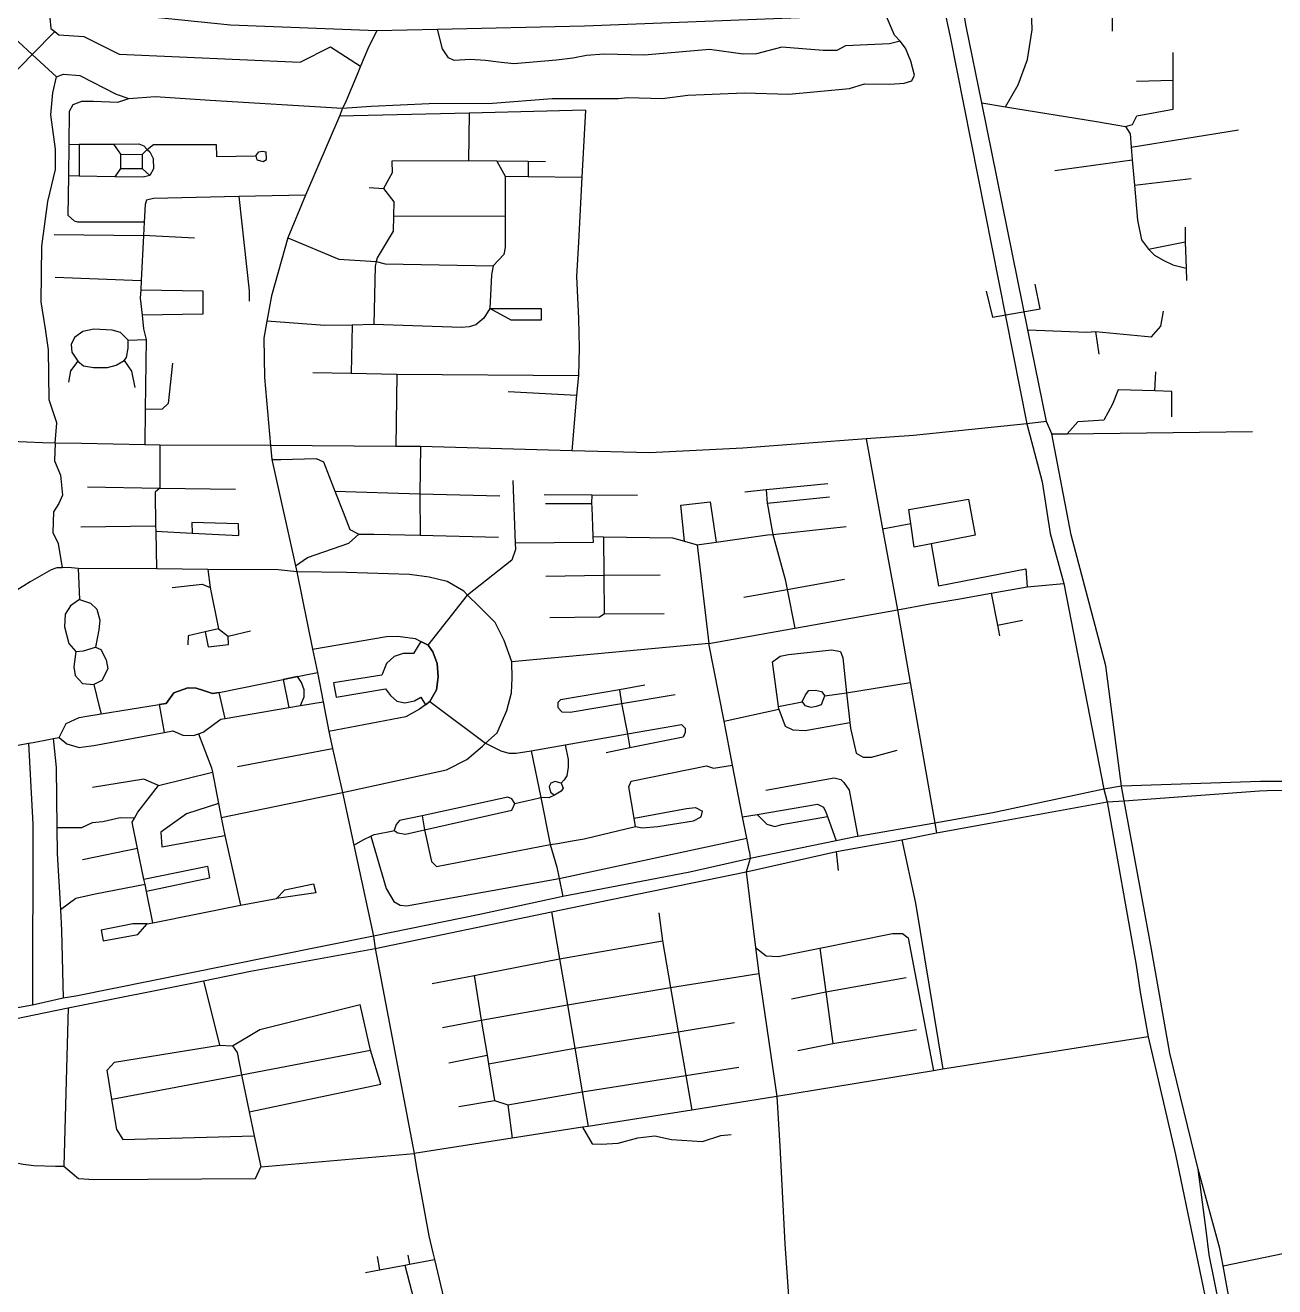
# Model space of a CAD drawing. Header units: inches. Extents: x 13372745 to 13380225, y 3541222 to 3545722.
# Drawn here: x 13376471 to 13377535, y 3543118 to 3544193 of the extents above; entities that cross this region are included whole.
import ezdxf

# ---------------------------------------------------------------- set-up
doc = ezdxf.new("R2010")
doc.units = ezdxf.units.IN
doc.header["$MEASUREMENT"] = 0

msp = doc.modelspace()

# ---------------------------------------------------------------- linework, layer by layer
for points in [[(13377016.1, 3545380.5), (13377016.6, 3545377.3), (13377021.5, 3545348.7), (13377034.6, 3545282.4), (13377050.7, 3545201.4), (13377088.3, 3545012.1), (13377091.9, 3544993.9), (13377098.5, 3544962.2), (13377157.4, 3544678.7), (13377185.9, 3544541.5), (13377189.9, 3544524.5), (13377195, 3544498.6), (13377209.9, 3544422.6), (13377227.8, 3544331.1), (13377253.6, 3544206.7), (13377258.2, 3544184.5), (13377323.8, 3543853.5), (13377337, 3543804), (13377343.9, 3543760), (13377355.3, 3543717.5), (13377389.6, 3543542.2), (13377392.3, 3543531.4)], [(13377393.3, 3544474.6), (13377401.9, 3544435.6), (13377408.4, 3544405.7), (13377414.5, 3544376.9), (13377416.1, 3544370.2), (13377416.9, 3544355.8), (13377412.5, 3544345.4), (13377396.9, 3544330), (13377395.2, 3544319.7), (13377395.7, 3544269.2), (13377396.3, 3544213.6), (13377396.5, 3544188.1)], [(13376487.8, 3544355.9), (13376491, 3544208.4), (13376492.6, 3544190.3), (13376496, 3544187.6), (13376499.5, 3544184.8), (13376520.8, 3544183.5), (13376551, 3544168.4), (13376704.9, 3544161.5), (13376731, 3544174.5), (13376756.5, 3544158.2)], [(13377305.7, 3544123.5), (13377316.6, 3544142.2), (13377324.4, 3544163.7), (13377328.3, 3544189.2), (13377327.4, 3544224.4)], [(13376483.4, 3544209.1), (13376491, 3544208.4), (13376562.3, 3544202), (13376645.8, 3544193.3), (13376770.2, 3544188.6), (13376822, 3544189.7), (13376947.1, 3544192.6), (13377203.5, 3544202.5), (13377228, 3544203.5), (13377253.6, 3544206.7), (13377269.5, 3544209)], [(13377404.5, 3543544.8), (13377391.1, 3543647.3), (13377361.6, 3543758.9), (13377353.8, 3543800.4), (13377345.3, 3543844.9), (13377340.7, 3543855.4), (13377324.8, 3543933.4), (13377285.5, 3544126.8), (13377272.2, 3544192.2), (13377269.5, 3544209)], [(13377220.6, 3544173.5), (13377215.9, 3544179.4), (13377211.1, 3544184.7), (13377203.5, 3544202.5)], [(13376453.4, 3544189.6), (13376476.8, 3544168.1), (13376497.4, 3544149.1)], [(13376496, 3544187.6), (13376476.8, 3544168.1), (13376458.6, 3544149.4)], [(13376770.2, 3544188.6), (13376762.7, 3544172.8), (13376756.5, 3544158.2), (13376753.7, 3544151.1)], [(13377215.9, 3544179.4), (13377207, 3544177.2), (13377169.6, 3544175.4), (13377162.1, 3544171.6), (13377150.5, 3544171.6), (13377115.3, 3544174.3), (13377093.6, 3544168.6), (13377082.4, 3544168.3), (13377053.6, 3544172.4), (13377037.5, 3544170.9), (13376997.9, 3544167.5), (13376963.8, 3544168.3), (13376948.9, 3544167.1), (13376937.3, 3544164.9), (13376923.4, 3544163.4), (13376887.1, 3544160), (13376874, 3544161.5), (13376862.8, 3544163), (13376849.7, 3544163.8), (13376836.3, 3544163), (13376831.4, 3544165.3), (13376826.2, 3544172.8), (13376822, 3544189.7)], [(13377228.3, 3544150.6), (13377225, 3544162.3), (13377220.6, 3544173.5)], [(13377407.9, 3544106.7), (13377413.9, 3544108.6), (13377417.7, 3544115.9), (13377448.5, 3544121.4), (13377448.5, 3544146.2), (13377448.5, 3544169.7)], [(13376496.3, 3543836.9), (13376497.9, 3543854.2), (13376491.2, 3543873.8), (13376490.7, 3543916.4), (13376488.1, 3543934.4), (13376484.5, 3543957.5), (13376485, 3544004.8), (13376490.2, 3544042.8), (13376496.8, 3544070), (13376496.8, 3544087.5), (13376492.7, 3544116.8), (13376494.3, 3544135.3), (13376497.4, 3544149.1), (13376503.5, 3544151.2), (13376517.4, 3544150.2), (13376548.2, 3544134.2), (13376559, 3544130.6), (13376581.6, 3544132.2), (13376628.3, 3544129.1), (13376741.2, 3544122.3)], [(13376741.2, 3544122.3), (13376765.6, 3544124.1), (13376814.9, 3544126.4), (13376868.8, 3544126.7), (13376919.7, 3544130.5), (13376975.8, 3544130.5), (13376984, 3544131.6), (13377013.2, 3544130.5), (13377035.3, 3544133.5), (13377083.5, 3544135.3), (13377121.3, 3544134.2), (13377172.9, 3544139.1), (13377185.6, 3544143.2), (13377207.3, 3544142.8), (13377219.3, 3544143.6), (13377226, 3544145.8), (13377228.3, 3544150.6)], [(13376753.7, 3544151.1), (13376743.3, 3544126.7)], [(13377417.3, 3544145.3), (13377448.5, 3544146.2)], [(13376572.3, 3544025.3), (13376521.9, 3544025.3), (13376515.8, 3544025.3), (13376512.8, 3544026.1), (13376507.5, 3544031), (13376507.9, 3544064.7), (13376508.3, 3544091.5), (13376508.6, 3544119.8), (13376511.6, 3544125.5), (13376519.2, 3544128.2), (13376529, 3544128.2), (13376549.8, 3544127.4), (13376559, 3544130.6)], [(13376743.3, 3544126.7), (13376741.2, 3544122.3), (13376738.4, 3544115.6), (13376709.7, 3544048.4), (13376694.4, 3544011.9), (13376680.5, 3543962.6), (13376676.7, 3543940.8), (13376674.2, 3543926.4), (13376674.7, 3543892.9), (13376679.9, 3543834.9)], [(13377285.5, 3544126.8), (13377305.7, 3544123.5), (13377383.2, 3544111), (13377407.9, 3544106.7)], [(13376948.1, 3544120.6), (13376849, 3544118.2), (13376738.4, 3544115.6)], [(13376849, 3544118.2), (13376848.3, 3544077.6)], [(13376948.1, 3544120.6), (13376945, 3544063.7), (13376942, 3544008.2), (13376940.5, 3543978.9), (13376942, 3543943.2), (13376942.7, 3543918.2), (13376942, 3543894.6), (13376940.5, 3543877.8), (13376936.3, 3543830.5)], [(13377407.9, 3544106.7), (13377411.8, 3544100.5), (13377412.7, 3544089.2), (13377413.7, 3544078.3), (13377415.6, 3544056.9), (13377418.2, 3544027), (13377421.6, 3544010.3), (13377427.6, 3544002.2), (13377432.7, 3543997.1), (13377440, 3543992.8), (13377448.1, 3543989), (13377459.6, 3543986)], [(13377412.7, 3544089.2), (13377504.1, 3544104)], [(13376508.3, 3544091.5), (13376516.9, 3544091.6), (13376546, 3544091.7), (13376567.6, 3544091.9), (13376571.8, 3544090.4), (13376574.8, 3544087.3), (13376577, 3544085.1), (13376579.7, 3544079.4), (13376580.1, 3544070.7), (13376577, 3544065), (13376571.4, 3544063.5), (13376547.2, 3544064), (13376516.9, 3544064.5), (13376507.9, 3544064.7)], [(13376516.9, 3544091.6), (13376516.9, 3544064.5)], [(13376546, 3544091.7), (13376552.1, 3544083.2), (13376552.1, 3544071.1), (13376547.2, 3544064)], [(13376552.1, 3544083.2), (13376570.6, 3544082.8), (13376574.8, 3544087.3), (13376580.1, 3544091.5), (13376633.4, 3544091.5)], [(13376633.4, 3544091.5), (13376633.8, 3544081.3), (13376667.4, 3544081.7), (13376669.7, 3544085.1), (13376672.7, 3544085.8), (13376676.1, 3544085.1)], [(13376570.6, 3544082.8), (13376570.6, 3544071.1), (13376577, 3544065)], [(13376667.4, 3544081.7), (13376668.2, 3544078.3), (13376673.4, 3544076.8), (13376676.5, 3544078.6), (13376676.1, 3544085.1)], [(13377347.7, 3544069.3), (13377413.7, 3544078.3)], [(13376552.1, 3544071.1), (13376570.6, 3544071.1)], [(13376913.9, 3544076.6), (13376899.3, 3544076.8), (13376872.6, 3544077.2), (13376848.3, 3544077.6), (13376783, 3544077.3), (13376783.4, 3544067.2), (13376776.1, 3544054)], [(13376872.6, 3544077.2), (13376879.5, 3544064.4), (13376899.3, 3544064.2), (13376945, 3544063.7)], [(13376899.3, 3544076.8), (13376899.3, 3544064.2)], [(13376879.5, 3544064.4), (13376879.5, 3544030.4), (13376879.5, 3544003.7), (13376878.5, 3543997.8), (13376869.4, 3543988), (13376868.1, 3543980.4), (13376866.7, 3543951.6), (13376861.5, 3543943.6), (13376854.5, 3543937.7), (13376849, 3543936), (13376842.4, 3543935.6), (13376767.7, 3543938.1), (13376749.3, 3543937.6), (13376726.1, 3543937.1), (13376676.7, 3543940.8)], [(13377415.6, 3544056.9), (13377463.9, 3544062.5)], [(13376709.7, 3544048.4), (13376652.8, 3544047.1), (13376580.1, 3544045.4), (13376574.2, 3544043.9), (13376573.1, 3544040.3), (13376572.3, 3544025.3), (13376571.7, 3544013.9), (13376569.6, 3543975.6), (13376569.2, 3543967.7), (13376568.8, 3543960.4), (13376570.4, 3543946), (13376571.7, 3543934.5), (13376573.9, 3543925.3), (13376573.1, 3543865.6), (13376572.8, 3543835.5)], [(13376652.8, 3544047.1), (13376661.6, 3543966.8), (13376661.6, 3543958)], [(13376763.9, 3544054.7), (13376776.1, 3544054), (13376784.8, 3544042.5), (13376784.4, 3544030.7), (13376784.1, 3544017.5), (13376770.5, 3543995), (13376769.8, 3543991.8), (13376768.8, 3543987.7), (13376767.7, 3543938.1)], [(13376784.4, 3544030.7), (13376879.5, 3544030.4)], [(13376495.5, 3544014.8), (13376571.7, 3544013.9)], [(13376615.1, 3544011.6), (13376571.7, 3544013.9)], [(13377458.8, 3544021), (13377458.8, 3544008.6), (13377459.6, 3543986), (13377460, 3543975.7)], [(13376694.4, 3544011.9), (13376737.9, 3543993.6), (13376769.8, 3543991.8), (13376777.5, 3543989.8), (13376869.4, 3543988)], [(13377427.6, 3544002.2), (13377458.8, 3544008.6)], [(13376496.3, 3543978.4), (13376569.6, 3543975.6)], [(13377289.3, 3543966.6), (13377294.6, 3543944.4), (13377335.2, 3543951.3), (13377331, 3543972.4)], [(13376569.2, 3543967.7), (13376622.2, 3543966.9), (13376622.2, 3543947), (13376570.4, 3543946)], [(13376866.7, 3543951.6), (13376910.4, 3543951.6), (13376910.4, 3543941.9), (13376884.7, 3543941.9), (13376866.7, 3543951.6)], [(13377382.3, 3543932.1), (13377430, 3543927.7), (13377438, 3543936.7), (13377440.4, 3543949.4)], [(13376558.6, 3543924.6), (13376551.9, 3543931.4), (13376544.8, 3543933.3), (13376529.4, 3543934.1), (13376520, 3543932.1), (13376512.9, 3543927), (13376510.1, 3543921.1), (13376510.5, 3543914.4), (13376515.6, 3543906.9), (13376520.4, 3543902.9), (13376529, 3543901.4), (13376540.9, 3543901.4), (13376548.4, 3543903.3), (13376555.1, 3543907.3), (13376557.1, 3543910), (13376558.6, 3543917.9), (13376558.6, 3543924.6)], [(13376749.3, 3543937.6), (13376748.6, 3543896.5)], [(13377324.8, 3543933.4), (13377375, 3543931.6), (13377382.3, 3543932.1), (13377385.2, 3543912.8)], [(13376558.6, 3543924.6), (13376573.9, 3543925.3)], [(13376515.6, 3543906.9), (13376509.3, 3543898.6), (13376507.7, 3543889.1)], [(13376555.1, 3543907.3), (13376561.4, 3543898.2), (13376564.2, 3543884.4)], [(13376596.3, 3543905.1), (13376592.7, 3543870.8), (13376587.5, 3543866), (13376573.1, 3543865.6)], [(13376715.7, 3543897.1), (13376748.6, 3543896.5), (13376787.5, 3543895.7), (13376942, 3543894.6)], [(13376787.5, 3543895.7), (13376786.5, 3543834.2)], [(13377433, 3543881.5), (13377433.8, 3543897.7)], [(13376882.3, 3543880.9), (13376940.5, 3543877.8)], [(13377447.3, 3543859.5), (13377447.3, 3543881.1), (13377433, 3543881.5), (13377401.8, 3543882.3), (13377396.8, 3543870.3), (13377389.5, 3543856.5), (13377367.2, 3543855.3), (13377358.3, 3543845)], [(13377340.7, 3543855.4), (13377323.8, 3543853.5), (13377227.5, 3543843.4), (13377187.1, 3543840.7), (13377082.1, 3543832.8), (13377002.5, 3543828.7), (13376936.3, 3543830.5), (13376807.6, 3543834.1), (13376786.5, 3543834.2), (13376679.9, 3543834.9), (13376585.6, 3543835.3), (13376572.8, 3543835.5), (13376518.8, 3543836.6), (13376496.3, 3543836.9), (13376485.5, 3543837.3)], [(13376472.2, 3543837.8), (13376465.3, 3543838), (13376448.8, 3543839.3), (13376356.8, 3543841.6), (13376239.6, 3543844.6), (13376186, 3543847.8)], [(13377345.3, 3543844.9), (13377358.3, 3543845), (13377516.2, 3543847)], [(13376485.5, 3543837.3), (13376472.2, 3543837.8)], [(13376496.3, 3543836.9), (13376495.7, 3543822), (13376501, 3543809.7), (13376502.6, 3543792.7), (13376499.5, 3543785.5), (13376495.1, 3543778.5), (13376494.4, 3543760.9), (13376498.8, 3543751.5), (13376502.4, 3543730.7)], [(13376585.6, 3543835.3), (13376585.6, 3543798.6), (13376581.5, 3543795.3), (13376581.9, 3543766.5), (13376582, 3543762), (13376582.6, 3543729.8)], [(13376679.9, 3543834.9), (13376681, 3543823.1), (13376701.1, 3543732.6), (13376702.2, 3543727.5), (13376715.4, 3543661.4), (13376719.8, 3543641.7), (13376724.5, 3543616.7), (13376729.4, 3543591.3), (13376732.6, 3543576.8), (13376741.1, 3543539.4), (13376750.8, 3543494.4), (13376767.4, 3543416.9), (13376768.9, 3543406.4)], [(13376807.6, 3543834.1), (13376807, 3543793.9), (13376807.3, 3543758.5)], [(13377187.1, 3543840.7), (13377201.1, 3543764.1), (13377213.7, 3543695)], [(13376681, 3543823.1), (13376688.7, 3543823.2), (13376718.8, 3543823.8), (13376724.8, 3543821.1), (13376734.6, 3543796), (13376741.6, 3543778.2), (13376747.3, 3543763.5), (13376755, 3543759.4), (13376768, 3543759.4), (13376807.3, 3543758.5), (13376874, 3543756.8)], [(13376523.9, 3543799.8), (13376585.6, 3543798.6), (13376649.9, 3543797.9)], [(13376886.1, 3543805.2), (13376888.2, 3543751.7), (13376888.4, 3543746.4), (13376885.2, 3543737.2), (13376847.6, 3543707.6)], [(13377154.3, 3543802.4), (13377102, 3543797.1), (13377083.6, 3543795.3)], [(13376734.6, 3543796), (13376807, 3543793.9), (13376875, 3543792)], [(13376912.9, 3543793.3), (13376953.5, 3543793), (13376992.4, 3543792.6)], [(13376953.5, 3543793), (13376953.1, 3543785.6), (13376953.3, 3543782.3)], [(13377102, 3543797.1), (13377102.7, 3543785.9), (13377103.2, 3543783.1)], [(13377102.7, 3543785.9), (13377155.7, 3543791.3)], [(13377201.1, 3543764.1), (13377225, 3543768.6), (13377223.4, 3543780.6), (13377274.2, 3543789.3), (13377279.9, 3543758.7), (13377242.3, 3543751.2), (13377227.9, 3543748.4), (13377225, 3543768.6)], [(13376913.9, 3543785.6), (13376953.1, 3543785.6)], [(13376953.3, 3543782.3), (13376953.9, 3543766.4)], [(13377032.3, 3543753.4), (13377029.2, 3543784.3), (13377054.1, 3543786.9), (13377059.3, 3543752.6)], [(13377103.2, 3543783.1), (13377106.8, 3543763.8)], [(13376518.3, 3543765.7), (13376581.9, 3543766.5)], [(13376652.9, 3543758.2), (13376652.5, 3543768.3), (13376612.9, 3543769.5), (13376613, 3543760.3)], [(13376953.9, 3543766.4), (13376954.3, 3543757.4), (13376954.5, 3543752.4), (13376888.2, 3543751.7)], [(13376582, 3543762), (13376613, 3543760.3), (13376652.9, 3543758.2)], [(13376701.1, 3543732.6), (13376711.4, 3543739.6), (13376746.6, 3543751.7), (13376755, 3543759.4)], [(13376954.3, 3543757.4), (13376963.3, 3543757.3), (13377022.2, 3543756.4), (13377032.3, 3543753.4), (13377043.1, 3543750.3), (13377059.3, 3543752.6), (13377103, 3543758.8)], [(13376963.3, 3543757.3), (13376963.6, 3543724.5), (13376963.9, 3543691.7)], [(13377103, 3543758.8), (13377107.7, 3543759.3), (13377170.1, 3543766.1)], [(13377106.8, 3543763.8), (13377107.7, 3543759.3), (13377118.1, 3543720.9), (13377119.8, 3543712.4), (13377126.2, 3543679.4)], [(13377043.1, 3543750.3), (13377053.1, 3543666.4)], [(13377242.3, 3543751.2), (13377248.6, 3543715.4)], [(13376492.9, 3543729.1), (13376475, 3543718.8)], [(13376885.3, 3543650.6), (13376878.8, 3543668.9), (13376871, 3543684.1), (13376857.5, 3543697.9), (13376847.6, 3543707.6), (13376844.3, 3543710.9), (13376830.3, 3543719.1), (13376814.9, 3543722.8), (13376798.2, 3543725.1), (13376744.6, 3543726.9), (13376702.2, 3543727.5), (13376686.4, 3543729), (13376626.4, 3543729.4), (13376582.6, 3543729.8), (13376515.9, 3543730.3), (13376507.4, 3543731), (13376502.4, 3543730.7), (13376497.9, 3543730.7), (13376492.9, 3543729.1)], [(13376515.9, 3543730.3), (13376517.2, 3543703.9), (13376509.5, 3543698.5), (13376505, 3543691.4), (13376504.4, 3543680.6), (13376507.9, 3543666.2), (13376514, 3543659.5), (13376512.4, 3543646.4), (13376513.3, 3543639), (13376519.7, 3543632.3), (13376529.3, 3543631.3), (13376531.7, 3543621.9)], [(13376626.4, 3543729.4), (13376628.4, 3543713.9), (13376635.4, 3543678.8)], [(13376914.2, 3543723.8), (13376963.6, 3543724.5), (13377011.6, 3543724.8)], [(13377248.6, 3543715.4), (13377322.9, 3543729.8), (13377324.1, 3543714.7)], [(13376475, 3543718.8), (13376469.6, 3543715.5), (13376456.5, 3543707.5), (13376443.4, 3543694.9), (13376439.2, 3543690.8), (13376430.2, 3543673.4), (13376424.3, 3543657.9), (13376419.5, 3543638.8), (13376417.4, 3543609.8), (13376418.7, 3543576.1), (13376418.8, 3543571.3), (13376418.8, 3543566.2), (13376419.4, 3543517.1), (13376419.9, 3543473), (13376419.9, 3543468.6), (13376420.5, 3543413.2), (13376423, 3543348.5), (13376423.4, 3543338.5)], [(13376596, 3543713.9), (13376621.7, 3543716.9), (13376628.4, 3543713.9)], [(13377082.9, 3543705.8), (13377119.8, 3543712.4), (13377168.7, 3543721.2)], [(13377213.7, 3543695), (13377241.3, 3543700), (13377266.9, 3543704.5), (13377293.4, 3543709.3), (13377324.1, 3543714.7), (13377355.3, 3543717.5)], [(13376517.2, 3543703.9), (13376526.5, 3543700.7), (13376531.9, 3543695.6), (13376534.4, 3543686.3), (13376533.5, 3543678), (13376530.6, 3543663.3), (13376535.4, 3543661.1), (13376539.9, 3543652.4), (13376541.2, 3543644.8), (13376536, 3543634.9), (13376529.3, 3543631.3)], [(13376814.1, 3543664.8), (13376847.6, 3543707.6)], [(13377293.4, 3543709.3), (13377298.8, 3543682), (13377300.7, 3543672.8)], [(13376917.6, 3543688.6), (13376959.9, 3543689), (13376963.9, 3543691.7), (13377015, 3543692)], [(13377053.1, 3543666.4), (13377126.2, 3543679.4), (13377213.7, 3543695)], [(13377213.7, 3543695), (13377224.5, 3543633.2), (13377245.6, 3543513.3), (13377247, 3543505.1)], [(13377298.8, 3543682), (13377320.3, 3543686.2)], [(13376635.4, 3543678.8), (13376624.2, 3543676.2), (13376609.7, 3543672.8), (13376609.4, 3543665.1)], [(13376624.2, 3543676.2), (13376626.7, 3543663.4), (13376644.1, 3543665.4), (13376643.8, 3543672.5)], [(13376635.4, 3543678.8), (13376643.8, 3543672.5), (13376662.8, 3543677.1)], [(13376715.4, 3543661.4), (13376778.7, 3543672.2), (13376788.3, 3543672.6), (13376803, 3543670.7), (13376807.9, 3543668.1), (13376814.1, 3543664.8), (13376818.1, 3543659.3), (13376821.8, 3543649.3), (13376822.6, 3543637.9), (13376821.1, 3543626.9), (13376815.6, 3543616.9), (13376811.9, 3543614.1), (13376806.7, 3543610.3), (13376794.9, 3543604), (13376729.4, 3543591.3)], [(13376514, 3543659.5), (13376520.4, 3543660.1), (13376530.6, 3543663.3)], [(13376807.9, 3543668.1), (13376801.6, 3543657.8), (13376792.7, 3543657.8), (13376785, 3543655.2), (13376778.7, 3543649.3), (13376774.6, 3543639.4), (13376733.4, 3543632.8), (13376735.6, 3543620.6), (13376777.6, 3543627.6), (13376782, 3543622.1), (13376787.5, 3543617.3), (13376794.2, 3543615.8), (13376802.3, 3543617.6), (13376807.8, 3543620.6), (13376811.9, 3543614.1), (13376815.6, 3543616.9), (13376821.1, 3543626.9), (13376822.6, 3543637.9), (13376821.8, 3543649.3), (13376818.1, 3543659.3), (13376814.1, 3543664.8), (13376807.9, 3543668.1)], [(13377053.1, 3543666.4), (13376885.3, 3543650.6)], [(13377087.6, 3543488.8), (13377085.3, 3543500.5), (13377081.8, 3543518.7), (13377073.2, 3543562.7), (13377066, 3543600.1), (13377053.1, 3543666.4)], [(13377112.6, 3543610.3), (13377112.3, 3543612.6), (13377107.2, 3543650.6), (13377113.9, 3543655.6), (13377120.8, 3543656.9), (13377157.9, 3543661), (13377165.2, 3543659.4), (13377167.1, 3543654.1), (13377170.4, 3543624.2), (13377173.2, 3543599), (13377173.7, 3543594.2), (13377178.5, 3543573), (13377184.5, 3543569.5), (13377191.5, 3543569.5), (13377213.6, 3543575.5)], [(13376741.1, 3543539.4), (13376829.7, 3543558.8), (13376847, 3543567.4), (13376860.3, 3543579), (13376863, 3543581.4), (13376872.7, 3543590.3), (13376881, 3543609.3), (13376884.9, 3543624.2), (13376885.5, 3543636.8), (13376885.3, 3543650.6)], [(13376492, 3543584.7), (13376494.7, 3543585.4), (13376499.7, 3543586.3), (13376505.8, 3543598.1), (13376516.8, 3543603.4), (13376523.3, 3543604.4), (13376535.6, 3543606.4), (13376585, 3543614.3), (13376591, 3543615.2), (13376597.5, 3543624.2), (13376609.3, 3543628.7), (13376616.4, 3543628.4), (13376622.8, 3543626.2), (13376630.5, 3543623.8), (13376636, 3543624.6), (13376690.6, 3543635.7), (13376702.8, 3543638.2), (13376719.8, 3543641.7)], [(13376690.6, 3543635.7), (13376695.5, 3543611.7), (13376705.3, 3543613.4), (13376708.3, 3543620.9), (13376708.3, 3543627), (13376706.3, 3543633.1), (13376702.8, 3543638.2), (13376690.6, 3543635.7)], [(13376585, 3543614.3), (13376589.1, 3543590.6), (13376596.7, 3543592), (13376605.2, 3543588.3), (13376614.2, 3543587.9), (13376618.5, 3543589.4), (13376622.3, 3543590.8), (13376632.5, 3543598.1), (13376637.4, 3543601.8), (13376641.2, 3543602.4), (13376636, 3543624.6), (13376630.5, 3543623.8), (13376622.8, 3543626.2), (13376616.4, 3543628.4), (13376609.3, 3543628.7), (13376597.5, 3543624.2), (13376591, 3543615.2), (13376585, 3543614.3)], [(13376998.6, 3543630.7), (13376976.9, 3543627), (13376926.8, 3543618.4), (13376924.4, 3543616), (13376924.4, 3543611.9), (13376927.8, 3543608.1), (13376935, 3543607.8), (13376978.8, 3543615.2), (13377024.3, 3543622.8)], [(13376976.9, 3543627), (13376978.8, 3543615.2), (13376983.8, 3543589.3), (13376985.9, 3543577.4)], [(13377112.3, 3543612.6), (13377132.5, 3543616.7), (13377135.4, 3543622.7), (13377138.2, 3543626.2), (13377144, 3543626.5), (13377149, 3543625.5), (13377151.9, 3543621.7), (13377170.4, 3543624.2)], [(13377170.4, 3543624.2), (13377224.5, 3543633.2)], [(13376499.7, 3543586.3), (13376506.2, 3543581), (13376516.8, 3543577.7), (13376520.4, 3543578.2), (13376529.4, 3543579.4), (13376589.1, 3543590.6), (13376596.7, 3543592), (13376605.2, 3543588.3), (13376614.2, 3543587.9), (13376618.5, 3543589.4), (13376622.3, 3543590.8), (13376632.5, 3543598.1), (13376637.4, 3543601.8), (13376641.2, 3543602.4), (13376695.5, 3543611.7), (13376705.3, 3543613.4), (13376724.5, 3543616.7)], [(13376531.7, 3543621.9), (13376533.7, 3543613.7)], [(13376815.6, 3543616.9), (13376863, 3543581.4)], [(13377132.5, 3543616.7), (13377134.8, 3543613.5), (13377139.8, 3543612.2), (13377144.9, 3543612.9), (13377149, 3543614.5), (13377151.9, 3543621.7)], [(13376533.7, 3543613.7), (13376535.6, 3543606.4)], [(13377066, 3543600.1), (13377112.6, 3543610.3)], [(13377112.6, 3543610.3), (13377118, 3543595.8), (13377124.6, 3543592.9), (13377135.1, 3543592.3), (13377173.2, 3543599)], [(13376863, 3543581.4), (13376876, 3543575), (13376882.7, 3543572.8), (13376888.9, 3543572.8), (13376901.8, 3543575), (13376930.8, 3543580), (13376983.8, 3543589.3), (13377029.7, 3543597.3), (13377032.9, 3543594.1), (13377032.9, 3543590.6), (13377031.1, 3543586.5), (13376985.9, 3543577.4), (13376965.6, 3543573.3)], [(13376477.6, 3543582.1), (13376492, 3543584.7)], [(13376494.7, 3543585.4), (13376497.1, 3543560.7), (13376497.7, 3543509.2), (13376498, 3543487.5), (13376500.8, 3543439.4), (13376501.9, 3543421.7), (13376503.1, 3543364.2)], [(13376618.5, 3543589.4), (13376629.5, 3543560.3), (13376630.3, 3543556.6), (13376635.5, 3543529.9), (13376637.8, 3543518.2), (13376639.5, 3543509.6), (13376641, 3543502.8), (13376654.2, 3543443.4)], [(13376418.7, 3543576.1), (13376451.6, 3543581), (13376456.1, 3543578.1), (13376473.7, 3543581.4), (13376477.6, 3543582.1)], [(13376473.7, 3543581.4), (13376477.3, 3543512.5), (13376477.2, 3543358.3)], [(13376651.6, 3543561.6), (13376732.6, 3543576.8)], [(13376901.8, 3543575), (13376909.9, 3543535), (13376918, 3543495), (13376923.6, 3543475.9), (13376925.5, 3543466.2), (13376928.6, 3543450.7)], [(13376930.8, 3543580), (13376933.2, 3543567.6), (13376933.2, 3543560.9), (13376932, 3543553.7), (13376930, 3543550.2), (13376927.4, 3543547.3), (13376922.2, 3543548.8), (13376918.4, 3543547.3), (13376917.2, 3543544.4), (13376918.1, 3543539.8), (13376921.6, 3543537.2), (13376916.9, 3543534.9), (13376909.9, 3543535)], [(13376990.5, 3543510.5), (13376989.4, 3543517.5), (13376985, 3543544.1), (13376987, 3543549), (13377051, 3543562.1), (13377057.1, 3543560.1), (13377073.2, 3543562.7)], [(13376579.6, 3543428.4), (13376574.1, 3543455.2), (13376572.9, 3543461), (13376571.9, 3543465.6), (13376566.5, 3543491.8), (13376562, 3543514), (13376563.9, 3543517.5), (13376566.8, 3543522.6), (13376584.5, 3543545.5), (13376630.3, 3543556.6)], [(13377101.7, 3543541.3), (13377159.8, 3543551.9), (13377165.6, 3543550.4), (13377168.1, 3543547.9), (13377172.7, 3543541.5), (13377180.1, 3543501.8)], [(13377404.5, 3543544.8), (13377389.6, 3543542.2), (13377295, 3543522), (13377245.6, 3543513.3), (13377180.1, 3543501.8), (13377177.9, 3543501.5), (13377161.6, 3543498.2), (13377088.2, 3543483.3), (13377036.8, 3543471.5), (13376928.6, 3543450.7), (13376926.3, 3543450.2), (13376858, 3543435.6), (13376767.4, 3543416.9), (13376641.9, 3543391.7), (13376514.1, 3543366), (13376503.1, 3543364.2), (13376477.2, 3543358.3), (13376423, 3543348.5)], [(13376584.5, 3543545.5), (13376572, 3543550.7), (13376528.3, 3543543.8)], [(13376927.4, 3543547.3), (13376929.1, 3543543), (13376927.4, 3543540.4), (13376921.6, 3543537.2)], [(13377522.9, 3543548.9), (13377404.5, 3543544.8)], [(13377406.8, 3543532.4), (13377404.5, 3543544.8)], [(13377406.8, 3543532.4), (13377522, 3543540.9)], [(13377522, 3543540.9), (13377528.7, 3543541.1), (13377582.1, 3543541.3)], [(13377581.8, 3543548.7), (13377522.9, 3543548.9)], [(13376423.4, 3543338.5), (13376478.5, 3543350.1), (13376507.5, 3543356), (13376622.6, 3543379.1), (13376662.8, 3543387.2), (13376768.9, 3543406.4), (13376919, 3543437.7), (13376970, 3543448.3), (13377084.8, 3543471.7), (13377161.8, 3543489), (13377217.3, 3543499.2), (13377247, 3543505.1), (13377292.5, 3543513.4), (13377392.3, 3543531.4)], [(13376635.5, 3543529.9), (13376608.3, 3543521.3), (13376586.3, 3543505.7), (13376587.1, 3543493.2), (13376641, 3543502.8)], [(13376637.8, 3543518.2), (13376741.1, 3543539.4)], [(13376881.9, 3543535.4), (13376808.8, 3543519.6), (13376789.5, 3543515.5), (13376786.8, 3543512.2), (13376785.2, 3543507.1), (13376788.2, 3543505), (13376794.7, 3543503.9), (13376811, 3543507.6), (13376885.4, 3543524.3), (13376887.8, 3543530), (13376885.4, 3543534), (13376881.9, 3543535.4)], [(13376887.8, 3543530), (13376892.8, 3543531.1)], [(13376892.8, 3543531.1), (13376902.8, 3543533.4)], [(13376902.8, 3543533.4), (13376909.9, 3543535)], [(13377392.3, 3543531.4), (13377406.8, 3543532.4)], [(13377392.3, 3543531.4), (13377417.1, 3543392.4), (13377420.3, 3543369.3), (13377427.1, 3543331.3), (13377450.5, 3543231), (13377482.8, 3543075.4), (13377501.4, 3542981.1), (13377528, 3542858.3), (13377555.6, 3542730.9), (13377558.2, 3542715)], [(13377585.2, 3542702.9), (13377579, 3542723.9), (13377577.2, 3542733.5), (13377556.8, 3542819.2), (13377544.1, 3542872.6), (13377539.3, 3542892.5), (13377504, 3543065.7), (13377491, 3543136.3), (13377488.3, 3543151), (13377469.7, 3543218.5), (13377445.7, 3543317.4), (13377430.1, 3543406), (13377406.8, 3543532.4)], [(13376808.8, 3543519.6), (13376811, 3543507.6), (13376817, 3543480.5), (13376821, 3543476.4), (13376918, 3543495)], [(13376938.4, 3543498.4), (13376946.8, 3543499.8), (13376990.5, 3543510.5), (13376996.3, 3543509.4), (13377009.6, 3543510.5), (13377040, 3543515.2), (13377046.4, 3543518.6), (13377047.6, 3543523.6)], [(13376989.4, 3543517.5), (13377034, 3543525.9), (13377041.8, 3543526.7), (13377047.6, 3543523.6)], [(13377081.8, 3543518.7), (13377094.1, 3543520.8), (13377145.7, 3543529.6), (13377150.7, 3543526.8), (13377152.6, 3543522.7), (13377154, 3543518.9), (13377161.6, 3543498.2)], [(13377094.1, 3543520.8), (13377102.5, 3543512.4), (13377109.4, 3543510.5), (13377115.3, 3543512.1), (13377154, 3543518.9)], [(13376563.9, 3543517.5), (13376551.6, 3543517.8), (13376536.9, 3543514.4), (13376527.8, 3543513.5), (13376518.7, 3543509.2), (13376497.7, 3543509.2)], [(13376750.8, 3543494.4), (13376759.3, 3543499.3), (13376765.1, 3543502.1), (13376768.1, 3543503.5), (13376771.2, 3543504.2)], [(13376765.1, 3543502.1), (13376778.2, 3543457.5), (13376784.8, 3543446.5), (13376790.1, 3543443.5), (13376795.5, 3543442.9), (13376925.5, 3543466.2), (13377085.3, 3543500.5)], [(13376771.2, 3543504.2), (13376782.9, 3543506.6)], [(13376782.9, 3543506.6), (13376785.2, 3543507.1)], [(13376924.1, 3543496), (13376938.4, 3543498.4)], [(13377217.3, 3543499.2), (13377229.1, 3543445.2), (13377252.4, 3543303.6)], [(13376566.5, 3543491.8), (13376519.6, 3543481.9)], [(13376918, 3543495), (13376924.1, 3543496)], [(13377087.6, 3543488.8), (13377088.2, 3543483.3), (13377084.8, 3543471.7), (13377092.9, 3543407.3), (13377095.7, 3543385.3), (13377110.9, 3543280.3), (13377113.4, 3543238.1)], [(13377163.6, 3543472.9), (13377161.8, 3543489)], [(13376571.9, 3543465.6), (13376626.1, 3543476.7), (13376627.8, 3543466.3), (13376574.1, 3543455.2)], [(13376572.9, 3543461), (13376530.4, 3543452.9), (13376514, 3543449), (13376500.8, 3543439.4)], [(13376566.8, 3543418.3), (13376574.6, 3543427.4), (13376579.6, 3543428.4), (13376654.2, 3543443.4), (13376684.9, 3543449), (13376691.9, 3543456.4), (13376716.5, 3543461.6), (13376718.3, 3543453.8), (13376684.9, 3543449)], [(13376919, 3543437.7), (13376925.8, 3543397.6), (13376932.6, 3543358.4), (13376938.9, 3543321.6), (13376945.2, 3543284.5), (13376950.3, 3543254.9)], [(13377010.6, 3543437), (13377013.5, 3543413.1), (13377020.4, 3543373.4), (13377027, 3543335.6), (13377033.5, 3543298.4), (13377038.7, 3543268.7)], [(13376574.6, 3543427.4), (13376562.5, 3543427.4), (13376535.6, 3543422.2), (13376537.3, 3543413.1), (13376566.8, 3543418.3)], [(13376817.5, 3543376.8), (13376853.1, 3543383.6), (13376925.8, 3543397.6), (13377013.5, 3543413.1)], [(13377092.9, 3543407.3), (13377101.9, 3543400.3), (13377112.2, 3543399.8), (13377147.6, 3543406.9), (13377209.4, 3543419.3), (13377218.1, 3543419.3), (13377222.7, 3543415.7), (13377244.5, 3543302.3)], [(13376768.9, 3543406.4), (13376802, 3543231.8), (13376804.2, 3543219.2)], [(13377147.6, 3543406.9), (13377152.7, 3543369.6), (13377158.7, 3543325.6)], [(13376826.3, 3543339.2), (13376859.3, 3543345.5), (13376932.6, 3543358.4), (13377020.4, 3543373.4), (13377095.7, 3543385.3)], [(13376853.1, 3543383.6), (13376859.3, 3543345.5), (13376864.3, 3543315.5), (13376865.5, 3543308.2), (13376870.6, 3543276.9)], [(13377123.4, 3543363.5), (13377152.7, 3543369.6), (13377221.1, 3543381.9)], [(13376622.6, 3543379.1), (13376636.2, 3543324.2)], [(13376647.5, 3543323.6), (13376670.7, 3543337.4), (13376756.2, 3543358.8)], [(13376661.7, 3543267.3), (13376773.7, 3543291), (13376765, 3543319.9), (13376756.2, 3543358.8)], [(13376507.5, 3543356), (13376503.9, 3543221.2), (13376516.3, 3543210.5), (13376529.5, 3543209.7), (13376667.1, 3543210.5), (13376671.4, 3543220.6)], [(13376865.5, 3543308.2), (13376938.9, 3543321.6), (13377027, 3543335.6), (13377074.9, 3543343.4)], [(13377129, 3543319.5), (13377158.7, 3543325.6), (13377229.8, 3543337.4)], [(13377427.1, 3543331.3), (13377252.4, 3543303.6), (13377244.5, 3543302.3), (13377110.9, 3543280.3), (13377038.7, 3543268.7), (13376950.3, 3543254.9), (13376945.4, 3543254.2), (13376885.5, 3543244.8), (13376802, 3543231.8)], [(13376548.9, 3543252), (13376544.7, 3543278.2), (13376540.7, 3543302.9), (13376547, 3543309.8), (13376636.2, 3543324.2), (13376647.5, 3543323.6), (13376651.3, 3543318), (13376655.2, 3543298.9), (13376661.7, 3543267.3), (13376665.9, 3543246.9), (13376671.4, 3543220.6), (13376802, 3543231.8)], [(13376655.2, 3543298.9), (13376765, 3543319.9)], [(13376831.7, 3543309.1), (13376864.3, 3543315.5)], [(13376840.1, 3543271.9), (13376870.6, 3543276.9), (13376881.9, 3543273.2), (13376945.2, 3543284.5), (13377033.5, 3543298.4), (13377078.7, 3543305.3)], [(13376544.7, 3543278.2), (13376655.2, 3543298.9)], [(13376881.9, 3543273.2), (13376885.5, 3543244.8)], [(13376548.9, 3543252), (13376553.9, 3543243.8), (13376665.9, 3543246.9)], [(13376945.4, 3543254.2), (13376953.7, 3543240.2), (13376961.3, 3543239.7), (13376975.9, 3543240.6), (13376992.6, 3543245.2), (13377007.2, 3543246.8), (13377021.4, 3543243.9), (13377047.8, 3543242.2), (13377063.2, 3543247.3), (13377072, 3543248.1)], [(13377113.4, 3543238.1), (13377117.9, 3543155)], [(13376461, 3543224.5), (13376469.2, 3543222.7), (13376478.1, 3543221.7)], [(13376478.1, 3543221.7), (13376496.6, 3543221.2)], [(13376496.6, 3543221.2), (13376503.9, 3543221.2)], [(13376804.2, 3543219.2), (13376814.7, 3543161.6)], [(13377479.2, 3543145.6), (13377476.6, 3543166.5), (13377469.7, 3543218.5)], [(13376814.7, 3543161.6), (13376818.1, 3543147.3), (13376819.5, 3543141.5), (13376836.1, 3543070.9), (13376840.1, 3543053.1), (13376851.6, 3543002.5), (13376892.8, 3542900.5), (13376913.1, 3542844.1), (13376924.6, 3542812.4), (13376970.9, 3542696.8), (13377000.1, 3542607.2), (13377011.9, 3542571.1), (13377040.5, 3542502.5), (13377051.9, 3542475.6), (13377070.6, 3542418.6), (13377079.5, 3542378.9), (13377085.3, 3542255.7), (13377090.9, 3542125.5)], [(13377117.9, 3543155), (13377123.7, 3543070), (13377128.7, 3542996.5)], [(13376770.6, 3543144.1), (13376772.7, 3543132.7)], [(13376796.8, 3543145.2), (13376798.2, 3543137.5)], [(13377475.7, 3542647), (13377482.9, 3542653.5), (13377517.2, 3542679.5), (13377530.6, 3542694.1), (13377541.1, 3542716.8), (13377545.3, 3542728.2), (13377548, 3542741.3), (13377550.7, 3542769.7), (13377549.8, 3542792.1), (13377547.3, 3542812.4), (13377535.9, 3542871.5), (13377509.7, 3542994.2), (13377479.2, 3543145.6)], [(13377491, 3543136.3), (13377569.4, 3543152.3)], [(13376794.2, 3543136.8), (13376803.8, 3543099.6), (13376813.3, 3543062.7), (13376812.7, 3543053.3), (13376757.6, 3543044.2), (13376755.6, 3543049.9), (13376750.7, 3543090.6), (13376803.8, 3543099.6)], [(13376760.7, 3543130.5), (13376772.7, 3543132.7), (13376794.2, 3543136.8), (13376798.2, 3543137.5), (13376819.5, 3543141.5)]]:
    msp.add_lwpolyline(points)

doc.saveas('drawing.dxf')
